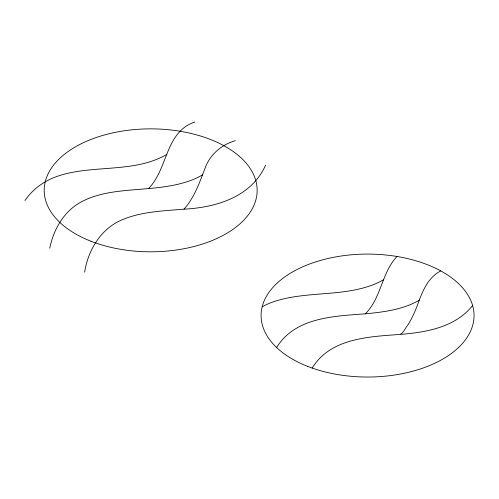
<?xml version="1.0" encoding="UTF-8"?>
<svg xmlns="http://www.w3.org/2000/svg" width="499" height="499" viewBox="0 0 499 499"><rect width="100%" height="100%" fill="white"/><g stroke="black" fill="none" stroke-linecap="round" stroke-linejoin="round"><path stroke-width="0.75" d="M84.637 272.155C88.13 249.793 101.328 227.887 123.11 219.404C142.022 211.595 162.755 211.015 182.859 209.224C215.269 207.765 251.278 197.417 265.599 165.125M49.769 248.159C53.599 229.116 64.29 210.59 82.029 201.509C97.573 193.412 115.288 191.385 132.497 189.907C152.014 188.242 172.005 187.3 190.593 180.532A68.232 39.39 0 0 0 199.575 176.54L202.413 174.962M396.986 256.48C381.598 272.704 381.404 297.797 365.38 313.815C333.906 316.21 295.096 317.289 276.639 347.535M440.773 270.913C427.213 277.843 421.936 292.72 417.058 306.112C414.507 312.761 411.513 319.273 407.652 325.273C405.163 328.08 403.579 332.945 400.123 334.417C368.892 336.731 330.469 338.085 312.199 368.062M24.95 200.529C54.69 157.79 112.556 176.459 155.039 159.979A68.238 39.396 0 0 0 164.028 155.981L166.866 154.397M148.484 188.591C168.094 168.955 165.044 131.973 194.828 121.993M184.044 209.118C194.541 197.367 199.606 182.285 205.214 167.87C210.054 154.434 221.799 144.542 235.391 140.662M472.609 305.482C455.599 327.094 426.776 332.284 400.94 334.342M383.762 279.621L380.924 281.205A68.238 39.396 0 0 1 371.936 285.203C340.33 296.824 305.432 291.029 273.62 301.708A64.527 37.257 0 0 0 262.181 306.823M419.303 300.186C402.992 309.673 383.837 312.043 365.38 313.815M307.777 366.422A106.474 61.471 0 0 0 473.769 320.034A106.474 61.471 0 0 0 321.188 260.228A106.474 61.471 0 0 0 307.777 366.422M91.005 241.248A106.474 61.471 0 0 0 256.885 194.722A106.474 61.471 0 0 0 104.16 135.042A106.474 61.471 0 0 0 91.005 241.248"/></g></svg>
